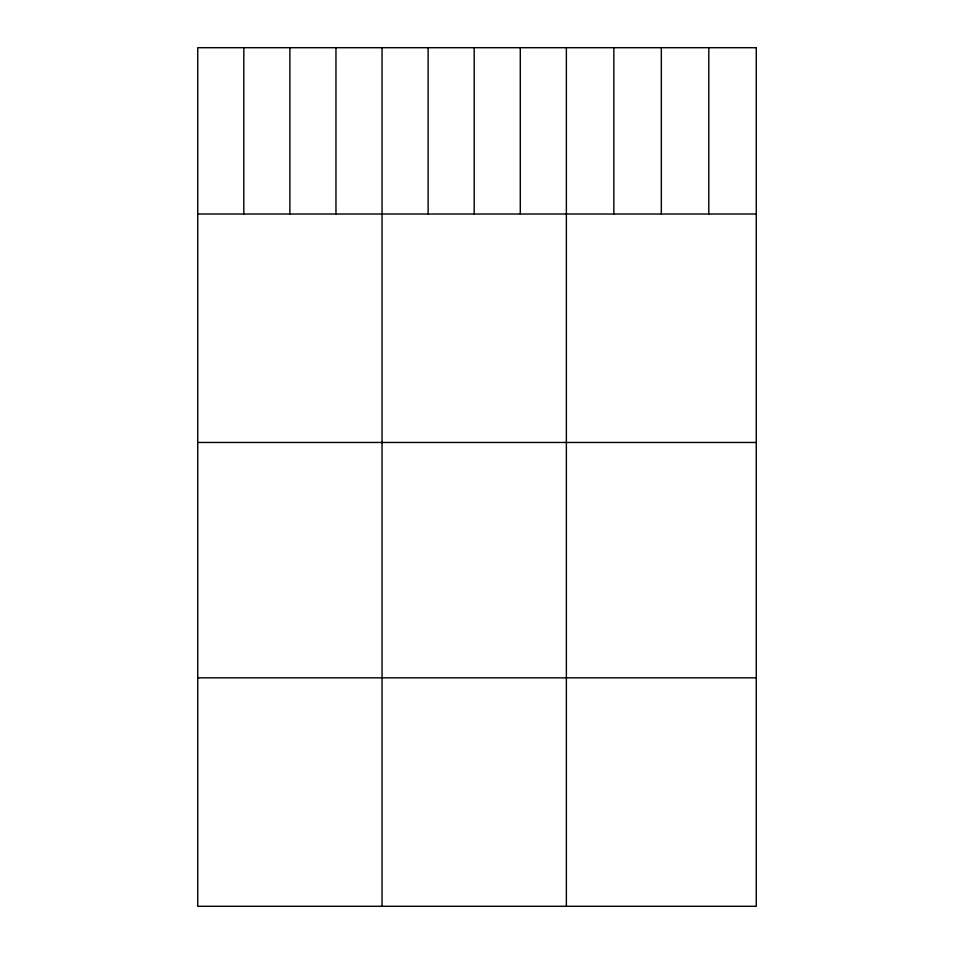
<?xml version="1.0" encoding="UTF-8"?>
<svg xmlns="http://www.w3.org/2000/svg" width="954" height="954" viewBox="0 0 954 954"><rect width="100%" height="100%" fill="white"/><g stroke="black" fill="none" stroke-linecap="round" stroke-linejoin="round"><path stroke-width="1.43" d="M197.728 214.006L756.272 214.006M197.728 442.465L756.272 442.465M197.728 677.841L756.272 677.841M708.798 47.7L708.798 214.006M661.325 47.7L661.325 214.006M613.851 47.7L613.851 214.006M566.366 47.7L566.366 906.3M520.288 47.7L520.288 214.006M474.21 47.7L474.21 214.006M428.131 47.7L428.131 214.006M382.041 47.7L382.041 906.3M335.963 47.7L335.963 214.006M289.885 47.7L289.885 214.006M243.807 47.7L243.807 214.006M756.272 47.7L197.728 47.7L197.728 906.3L756.272 906.3L756.272 47.7"/></g></svg>
